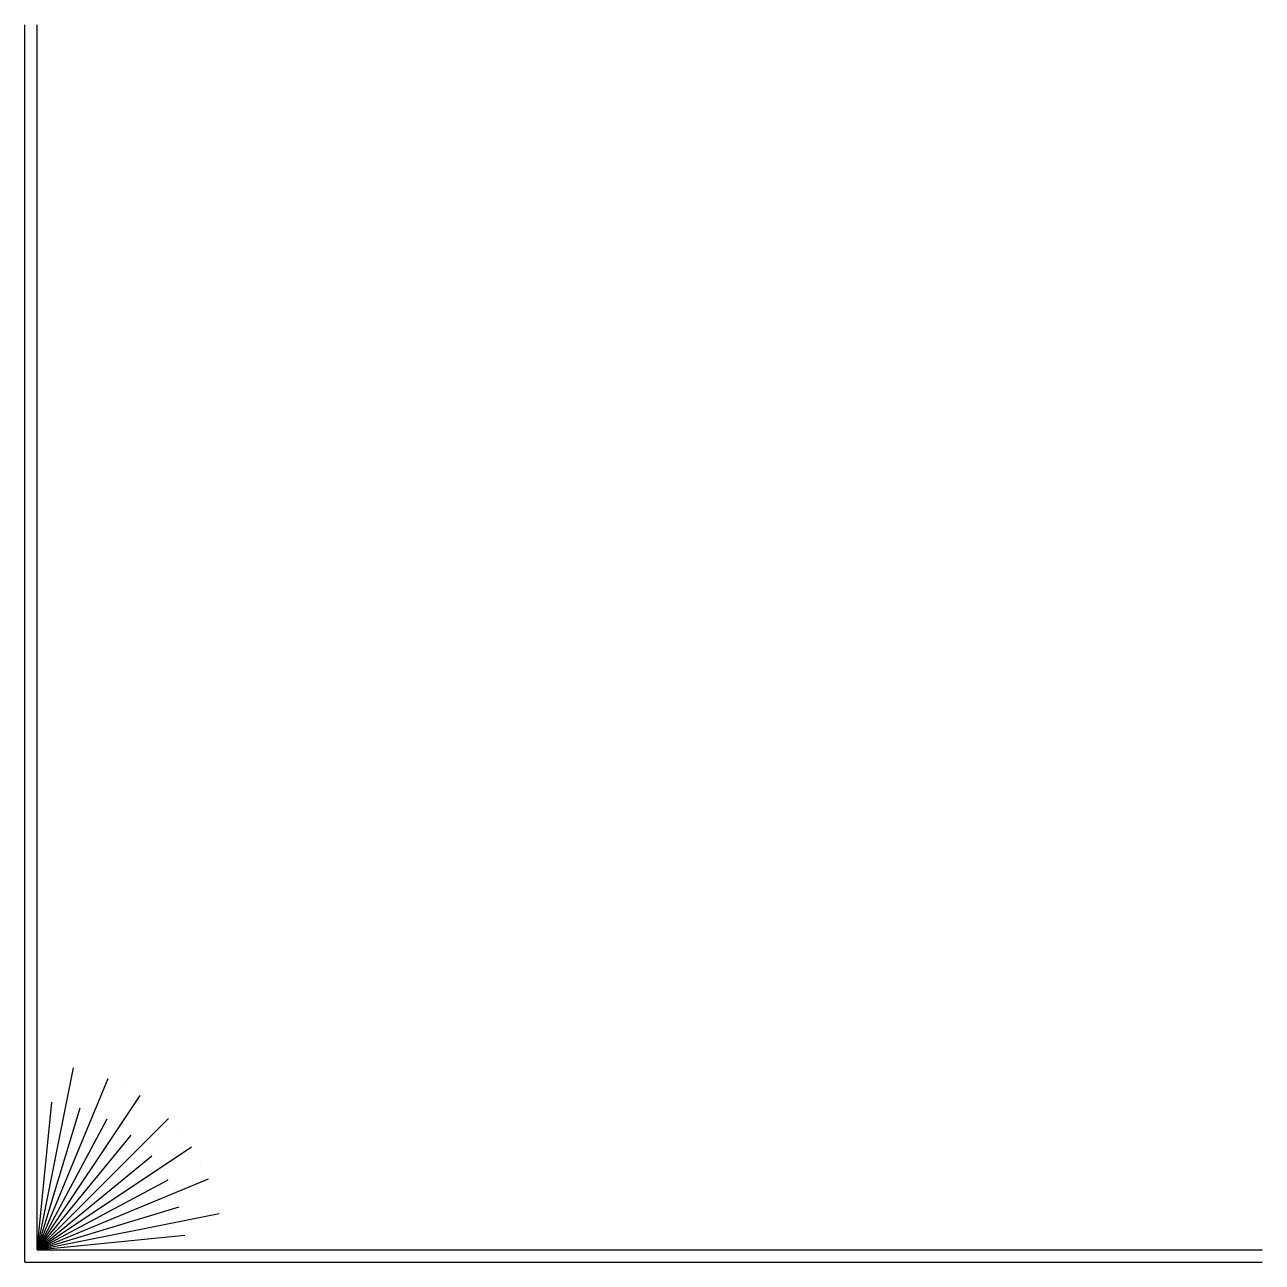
# Model space of a CAD drawing. Header units: inches. Extents: x 0 to 100, y 0 to 100.
import ezdxf

# ---------------------------------------------------------------- set-up
doc = ezdxf.new("R2010")
doc.units = ezdxf.units.IN
doc.header["$MEASUREMENT"] = 0
doc.linetypes.add('ACAD_ISO02W100', pattern=[15, 12, -3])
doc.layers.get('0').update_dxf_attribs({"lineweight": 25, "true_color": 0xffffff})
doc.layers.add('between', color=178, linetype='ACAD_ISO02W100', lineweight=25, true_color=0x000000)

msp = doc.modelspace()

# ---------------------------------------------------------------- linework, layer by layer
for p, q in [((0, 0), (6.1e-15, 100)), ((1, 1), (1.000000000000006, 100)), ((1, 1), (3.926354830241925, 15.71177920604846)), ((1, 1), (6.740251485476348, 14.8581929876693)), ((1, 1), (9.333553495294034, 13.47204418453818)), ((1, 1), (11.60660171779821, 11.60660171779821)), ((1, 1), (13.47204418453818, 9.333553495294034)), ((1, 1), (14.8581929876693, 6.740251485476347)), ((1, 1), (15.71177920604846, 3.926354830241924)), ((1, 1), (100, 1)), ((0, 0), (100, 0))]:
    msp.add_line(p, q)
at = {"layer": 'between'}
for q in [(2.470257104943411, 15.92777090008295), (5.354270158816935, 15.35410503598313), (8.070951052389963, 14.22881896522533), (10.51589926245468, 12.59515680044105), (12.59515680044106, 10.51589926245468), (14.22881896522533, 8.070951052389962), (15.35410503598313, 5.354270158816933), (15.92777090008295, 2.47025710494341)]:
    msp.add_line((1, 1), q, dxfattribs=at)

doc.saveas('drawing.dxf')
